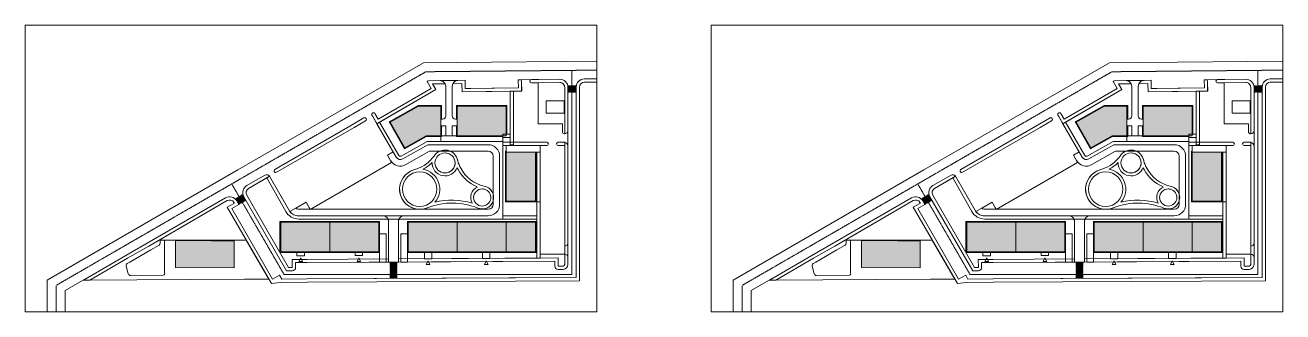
# Model space of a CAD drawing. Header units: millimetres. Extents: x 18162 to 3540582, y 72188 to 247925.
# Drawn here: x 2770472 to 3540582, y 72524 to 247925 of the extents above; entities that cross this region are included whole.
import ezdxf

# ---------------------------------------------------------------- set-up
doc = ezdxf.new("R2010")
doc.units = ezdxf.units.MM
doc.header["$MEASUREMENT"] = 0
doc.linetypes.add('Hidden Line', pattern=[317.5, 211.666667, -105.833333])
for name, color, linetype in [('RENDER_REAL (5)_1_00 ET', 7, 'Continuous'), ('RENDER_REAL (5)_1_Drawing & Figure', 7, 'Continuous'), ('RENDER_REAL (5)_3_00 ET', 7, 'Continuous'), ('RENDER_REAL (5)_3_Drawing & Figure', 7, 'Continuous')]:
    doc.layers.add(name, color=color, linetype=linetype)

msp = doc.modelspace()

# ---------------------------------------------------------------- hatches: boundary and pattern name
at = {"layer": 'RENDER_REAL (5)_1_Drawing & Figure', "linetype": 'Continuous', "lineweight": 0}
for points in [[(3445066.7, 198287.8), (3431306.2, 198287.8), (3414129, 188519.2), (3423027.3, 172872.4), (3436066.5, 180287.8), (3445066.7, 180287.8)], [(3485066.7, 198287.8), (3455066.7, 198287.8), (3455066.7, 180287.8), (3485066.7, 180287.8)], [(3503066.7, 170288.2), (3485066.7, 170288.2), (3485066.7, 140288.2), (3503066.7, 140288.2)], [(3377066.7, 109288.6), (3377066.7, 127288.6), (3347066.7, 127288.6), (3347066.7, 109288.6)], [(3407066.7, 109288.6), (3407066.7, 127288.6), (3377066.7, 127288.6), (3377066.7, 109288.6)], [(3455066.7, 109288.6), (3455066.7, 127288.6), (3425066.7, 127288.6), (3425066.7, 109288.6)], [(3485066.7, 109288.6), (3485066.7, 127288.6), (3455066.7, 127288.6), (3455066.7, 109288.6)], [(3485066.7, 127288.6), (3485066.7, 109288.6), (3503066.7, 109288.6), (3503066.7, 127288.6)], [(3318587.1, 115933.7), (3282587.4, 116077.3), (3282521.5, 99577.4), (3318521.2, 99433.8)]]:
    msp.add_hatch(color=27, dxfattribs=at).paths.add_polyline_path(points)
at = {"layer": 'RENDER_REAL (5)_3_Drawing & Figure', "linetype": 'Continuous', "lineweight": 0}
for points in [[(3025006.7, 198287.8), (3011246.2, 198287.8), (2994069, 188519.2), (3002967.3, 172872.4), (3016006.5, 180287.8), (3025006.7, 180287.8)], [(3065006.7, 198287.8), (3035006.7, 198287.8), (3035006.7, 180287.8), (3065006.7, 180287.8)], [(3083006.7, 170288.2), (3065006.7, 170288.2), (3065006.7, 140288.2), (3083006.7, 140288.2)], [(2957006.7, 109288.6), (2957006.7, 127288.6), (2927006.7, 127288.6), (2927006.7, 109288.6)], [(2987006.7, 109288.6), (2987006.7, 127288.6), (2957006.7, 127288.6), (2957006.7, 109288.6)], [(3035006.7, 109288.6), (3035006.7, 127288.6), (3005006.7, 127288.6), (3005006.7, 109288.6)], [(3065006.7, 109288.6), (3065006.7, 127288.6), (3035006.7, 127288.6), (3035006.7, 109288.6)], [(3065006.7, 127288.6), (3065006.7, 109288.6), (3083006.7, 109288.6), (3083006.7, 127288.6)], [(2898527.1, 115933.7), (2862527.4, 116077.3), (2862461.5, 99577.4), (2898461.2, 99433.8)]]:
    msp.add_hatch(color=27, dxfattribs=at).paths.add_polyline_path(points)

# ---------------------------------------------------------------- linework, layer by layer
at = {"layer": 'RENDER_REAL (5)_1_00 ET', "color": 7, "linetype": 'Continuous', "lineweight": 5, "flags": 128}
msp.add_lwpolyline([(3540582.4, 225912.6), (3454674.4, 225101.1), (3434376.9, 224909.4), (3320779.5, 159308.9), (3307789.8, 151807.6), (3203961.5, 91848.6), (3204086.8, 72524.1)], dxfattribs=at)
at = {"layer": 'RENDER_REAL (5)_1_00 ET', "color": 8, "linetype": 'Hidden Line', "lineweight": 13, "flags": 128}
for points in [[(3540582.4, 220412.3), (3454726.4, 219601.3), (3435875, 219423.3), (3323530, 154546), (3310540.3, 147044.7), (3209482.1, 88685.5), (3209587, 72524.1)], [(3317035.1, 150795.4), (3349048.5, 95359.2), (3525282.5, 95359.2), (3525282.5, 220267.8)]]:
    msp.add_lwpolyline(points, dxfattribs=at)
at = {"layer": 'RENDER_REAL (5)_1_00 ET', "color": 7, "linetype": 'Continuous', "lineweight": 5, "flags": 128}
for points in [[(3215087.1, 72524.1), (3215002.8, 85522.3), (3252217, 107012.9), (3265206.7, 114514.2), (3313290.8, 142281.9, -0.41421356), (3320121.1, 140452.4), (3321371.3, 138287.5), (3317041.4, 135787), (3342045.7, 92488.2), (3346375.6, 94988.7), (3347778.7, 92559), (3363258.6, 92643.6), (3363313, 92643.9), (3527923.2, 93543.4), (3527921.5, 210013.3, -0.41093742), (3532865.4, 215013.1), (3540582.4, 215099.6)], [(3540582.4, 215099.6), (3532865.4, 215013.1, 0.40329022), (3527923.2, 210144.5), (3527923.2, 202074.7), (3527923.2, 93538.2), (3490795.1, 93337.1), (3363313, 92643.9), (3363258.6, 92643.6), (3347778.7, 92559), (3346375.6, 94988.7), (3342045.7, 92488.2), (3317041.4, 135787), (3321371.3, 138287.5), (3320121.1, 140452.4, 0.41421356), (3313290.8, 142281.9), (3265206.7, 114514.2), (3252217, 107012.9), (3226159.7, 91965.2), (3230159, 91965.2), (3253217.2, 105280.9), (3266206.9, 112782.2), (3314291, 140549.9, -0.41421356), (3318389.1, 139452.2), (3318639.2, 139019.3), (3314309.3, 136518.8), (3341313.9, 89756.1), (3346627.7, 90552.7), (3363269.5, 90643.6), (3363323.9, 90643.9), (3490795.1, 91340.5), (3529923.2, 91554.3), (3529921.6, 202074.7), (3529921.5, 210013.3, -0.41093742), (3532887.8, 213013.2), (3540582.4, 213099.5)]]:
    msp.add_lwpolyline(points, format="xyb", dxfattribs=at)
for points in [[(3517865.4, 214844.9, -0.41749732), (3522921.5, 209845.3), (3522923, 104489), (3522923.1, 101499.8, -0.4126183), (3519939.5, 98499.8), (3516950.4, 98483.5, -0.41421356), (3514939.5, 100472.6), (3514923.1, 103468), (3363258.4, 102643.7), (3356111.4, 102608.9), (3356127.8, 99604.7, -0.41421356), (3354138.7, 97593.8), (3350656, 97574.8), (3324451, 142952.8, -0.41421356), (3326280.4, 149783.1), (3337388.7, 156198, -0.41420588), (3340120.8, 155466.2), (3352634.7, 133823.6), (3362581.7, 139567.8), (3365082.1, 135237.9), (3414875.7, 163992.8), (3412375.3, 168322.7), (3415782.9, 170420.6), (3403337.1, 191972.4), (3402837, 192838.4, -0.39359746), (3403266.6, 194241.2, -0.39359745), (3404696.3, 193912.1), (3406696.6, 190448.2), (3439170.7, 209201.4), (3436670.3, 213531.3), (3437382.1, 213942.4), (3459989.8, 214195.9), (3460045.9, 209196.2), (3463385.7, 209233.6), (3492543.8, 209560.6), (3492487.8, 214560.3)], [(3494509.7, 213571.7, 0.41750165), (3493498.5, 214571.6), (3492487.8, 214560.3), (3492543.8, 209560.6), (3460045.9, 209196.2), (3459989.8, 214195.9), (3437382.1, 213942.4), (3436670.3, 213531.3), (3439170.7, 209201.4), (3406696.6, 190448.2), (3404696.3, 193912.1, 0.93150227), (3402837, 192838.4), (3403337.1, 191972.4), (3405837.5, 187642.6), (3441902.9, 208469.6), (3439881.3, 211970.3), (3447712.4, 212058.1, 0.28666972), (3444567.1, 214022.9), (3455565.7, 214146.2, 0.28502426), (3452409.8, 212110.7), (3458012.4, 212173.6), (3458068.4, 207173.9), (3494565.8, 207583.2), (3494509.7, 212582.8)], [(3448067.1, 210522.9, 0.11400643), (3447712.4, 212058.1), (3439881.3, 211970.3), (3441902.9, 208469.6), (3407570.9, 188643.5), (3419396, 168166.4, 0.41227876), (3420756.3, 167797.2), (3436595.5, 176787.8), (3445066.7, 176787.8), (3445066.7, 179787.8), (3436198.8, 179787.8), (3422839.9, 172190.6), (3413447.2, 188706.6), (3431174, 198787.8), (3445566.7, 198787.8), (3445566.7, 190387.8), (3446067.1, 190387.8, 0.41421356), (3448067.1, 192387.8)], [(3455565.7, 214146.2), (3444567.1, 214022.9, -0.41421356), (3448067.1, 210522.9), (3448067.1, 192387.8, -0.41421356), (3446067.1, 190387.8), (3445066.7, 190387.8), (3445066.7, 186387.8), (3448067.1, 186387.8), (3448067.1, 180287.8), (3452067.1, 180287.8), (3452067.1, 186387.8), (3455066.7, 186387.8), (3455066.7, 190387.8), (3454067.1, 190387.8, -0.41421356), (3452067.1, 192387.8), (3452067.1, 210522.9, -0.41421356)], [(3458068.4, 207173.9), (3458012.4, 212173.6), (3452409.8, 212110.7, 0.11554764), (3452067.1, 210522.9), (3452067.1, 192387.8, 0.41421356), (3454067.1, 190387.8), (3454566.7, 190387.8), (3454566.7, 198787.8), (3485566.7, 198787.8), (3485566.7, 181287.8), (3487566.7, 181287.8), (3487566.7, 207504.7)], [(3499566.7, 213650.8, -0.4109331), (3500555.4, 214650.8), (3493498.5, 214571.6, -0.41750165), (3494509.7, 213571.7), (3494509.7, 212582.8), (3494509.7, 207508), (3489566.7, 207508), (3489566.7, 185008), (3489566.7, 176288.2), (3509922, 176288.2, -1), (3509922, 174288.2), (3505922, 174288.2), (3505922, 107788.2), (3520922, 107788.2, -0.41420924), (3522923, 105788.2), (3522922.9, 114788.2, -0.41421789), (3520922.9, 112788.2), (3520922, 174288.2), (3516922, 174288.2, -1), (3516922, 176288.2), (3519566.7, 176288.2), (3520922, 176288.2, -0.26555959), (3522922, 174288.2), (3522921.9, 183508, -0.41421668), (3520921.9, 181508), (3520566.7, 181508, -0.41421356), (3519566.7, 182508), (3519566.7, 187508), (3504566.7, 187508), (3504566.7, 207508), (3504565.4, 212695.6), (3500565.9, 212650.8, -0.41421356), (3499566.7, 213582.8)], [(3522921.5, 209845.3, 0.41749732), (3517865.4, 214844.9), (3500555.4, 214650.8, 0.4109331), (3499566.7, 213650.8), (3499566.7, 213582.8, 0.40048949), (3500520.4, 212650.2), (3517887.9, 212845, -0.41749732), (3520921.5, 209845.2), (3520921.9, 181508, 0.41283602), (3522921.9, 183498.6)], [(3520921.5, 209845.2, 0.41749732), (3517887.9, 212845), (3504565.4, 212695.6), (3504566.7, 207508), (3504566.7, 187508), (3519566.7, 187508), (3519566.7, 182508, 0.41421356), (3520566.7, 181508), (3520921.9, 181508)], [(3419396, 168166.4), (3407570.8, 188643.6), (3405867.1, 187594.6), (3417664.1, 167166.3, 0.41227876), (3421745, 166058.7), (3437124.4, 174787.8), (3474066.7, 174787.8, -0.41421356), (3481066.7, 167787.8), (3481066.7, 138288.6, -0.41421356), (3474066.7, 131288.6), (3358023.4, 131288.6, -0.27082864), (3351924, 134853.9), (3340120.8, 155466.2), (3338536.6, 154551.3), (3350181.3, 133872.5, 0.27082864), (3358023.4, 129288.6), (3483066.7, 129288.6), (3483066.7, 176787.8), (3436595.5, 176787.8), (3420756.3, 167797.2, -0.41227876)], [(3398007, 191204, -1.00007436), (3399007.2, 189472), (3391971, 185408.8), (3345154.6, 158373.1), (3344450.7, 157966.6, -0.99996437), (3343450.5, 159698.6), (3345886.4, 161105.2), (3389238.9, 186140.5)], [(3399007.2, 189472, 1.00007436), (3398007, 191204), (3389238.9, 186140.5), (3345886.4, 161105.2), (3343450.5, 159698.6, 0.99996436), (3344450.7, 157966.6), (3345154.6, 158373.1), (3391971, 185408.8)], [(3417664.1, 167166.3), (3415784.2, 170421.5), (3412376.7, 168323.5), (3414200.2, 165165.9, 0.41227876), (3423722.4, 162581.7), (3438182.2, 170787.8), (3474066.7, 170787.8, -0.41421356), (3477066.7, 167787.8), (3477066.7, 138288.6, -0.41421356), (3474066.7, 135288.6), (3358023.5, 135288.6, -0.1628761), (3356217.9, 135892.8), (3352633.1, 133822.6, 0.22333281), (3358023.4, 131288.6), (3474066.7, 131288.6, 0.41421356), (3481066.7, 138288.6), (3481066.7, 167787.8, 0.41421356), (3474066.7, 174787.8), (3437124.4, 174787.8), (3421745, 166058.7, -0.41227876)], [(3438182.2, 170787.8), (3423722.4, 162581.7, -0.41227876), (3414200.2, 165165.9), (3412376.7, 168323.5), (3414875.7, 163992.8), (3365169.9, 135288.6), (3431957.5, 135288.6, -0.8797477), (3429139.2, 159522.4, 0.01351085), (3430337.2, 159930, 0.14355144), (3440904.2, 167800, -0.14548483), (3444276.7, 170787.8)], [(3520922, 176288.2), (3520923, 104489), (3520923.1, 101499.8, -0.4126183), (3519928.6, 100499.8), (3516939.4, 100483.5), (3516912.1, 105478.8), (3419066.7, 104947.1), (3419066.7, 102947), (3514923.1, 103468), (3514939.5, 100472.6, 0.41421356), (3516950.4, 98483.5), (3519939.5, 98499.8, 0.4126183), (3522923.1, 101499.8), (3522923, 104489), (3522922, 174288.3, 0.26555848), (3520922, 176288.2)], [(3455408.5, 164959.3, 0.68954261), (3440904.2, 167800, -0.14355144), (3430337.2, 159930, -0.01351085), (3429139.2, 159522.4, 1.09728035), (3437220.3, 136401.9, -0.18817369), (3467718.3, 135969.9, 1.11649193), (3471552.5, 149404.3, -0.21579469), (3457221.8, 160404.8, -0.05612627)], [(3447616.1, 157471.9, -1), (3447616.1, 169770.7, -1)], [(3447616.1, 169770.7, 1), (3447616.1, 157471.9, 0.46108847), (3453689.5, 164584.9, -0.01087574), (3453443.8, 165584.4, 0.32194961)], [(3474066.7, 170787.8), (3450955.5, 170787.8, -0.24595985), (3455408.5, 164959.3, 0.05612627), (3457221.8, 160404.8, 0.21579469), (3471552.5, 149404.3, -0.27977836), (3477066.7, 144629.6), (3477066.7, 167787.8, 0.41421356)], [(3483066.7, 176288.2), (3483066.7, 174288.2), (3509922, 174288.2, 1), (3509922, 176288.2)], [(3516922, 174288.2), (3520922, 174288.2), (3520922, 176288.2), (3516922, 176288.2, 1)], [(3441400.3, 139533, 0.58581188), (3434125.8, 159718.2, 0.06905185), (3439711.8, 163803.9, 0.84641423), (3455029.4, 160872.8, 0.01529392), (3455672.4, 159576.4, 0.17338822), (3467475.9, 148876.5, 0.43931114), (3464245.1, 139041.8, 0.13298979)], [(3439711.8, 163803.9, -0.06905185), (3434125.8, 159718.2, -0.58581188), (3441400.3, 139533, -0.13298979), (3464245.1, 139041.8, -0.43931114), (3467475.9, 148876.5, -0.17338822), (3455672.4, 159576.4, -0.01529392), (3455029.4, 160872.8, -0.84641423)], [(3340120.8, 155466.2, 0.41421356), (3337388.7, 156198), (3326280.4, 149783.1, 0.41421356), (3324451, 142952.8), (3350656, 97574.8), (3354138.7, 97593.8, 0.41421356), (3356127.8, 99604.7), (3356111.4, 102608.9), (3363258.4, 102643.7), (3417877.2, 102940.6), (3413066.7, 102940.6), (3413066.7, 104914.5), (3363248.1, 104643.7), (3354100.5, 104599.1), (3354127.8, 99593.8), (3351806.9, 99581.1), (3326182.9, 143953, -0.41421356), (3327280.6, 148051.2)], [(3338536.6, 154551.3), (3327280.6, 148051.2, 0.41421356), (3326182.9, 143953), (3351806.9, 99581.1), (3354127.8, 99593.8), (3354100.5, 104599.1), (3363248.1, 104643.7), (3413066.7, 104914.5), (3413066.7, 127788.6, 0.11118252), (3412728.9, 129288.6), (3358023.4, 129288.6, -0.27082864), (3350181.3, 133872.5)], [(3432105, 137044.7, -1), (3432105, 158128.3, -1)], [(3432105, 158128.3, 1), (3432105, 137044.7, 1)], [(3470377.1, 137204.5, -1), (3470377.1, 147746.3, -0.03969797), (3471210.1, 147680.1, 0.00622897), (3471786.1, 147554.5, -0.87308713)], [(3471210.1, 147680.1, 0.03969797), (3470377.1, 147746.3, 1), (3470377.1, 137204.5, 0.87308713), (3471786.1, 147554.5, -0.00622897)], [(3314291, 140549.9), (3272534.4, 116436.2), (3278609, 116436.2), (3297609, 116436.2), (3304609, 116436.2), (3323609, 116436.2), (3325906.6, 116436.2), (3314309.3, 136518.8), (3318639.2, 139019.3), (3318389.1, 139452.2, 0.41421356)], [(3365052.8, 135288.6), (3362581.7, 139567.8), (3356217.9, 135892.8, 0.1628761), (3358023.5, 135288.6)], [(3477066.7, 140288.2, -0.4353158), (3467718.3, 135969.9, 0.18817369), (3437220.3, 136401.9, -0.10461825), (3432252.5, 135288.6), (3474066.7, 135288.6, 0.41421356), (3477066.7, 138288.6)], [(3409566.7, 131288.6, -0.41421356), (3413066.7, 127788.6), (3413066.7, 102940.6), (3419066.7, 102940.6), (3419066.7, 127788.6, -0.41421356), (3422566.7, 131288.6)], [(3483066.7, 129288.6), (3419404.4, 129288.6, 0.11118252), (3419066.7, 127788.6), (3419066.7, 104947.1), (3504966.8, 105413.9), (3503922, 105413.9), (3503922, 129288.6)], [(3275921.2, 113748.4), (3275921.2, 116436.2), (3273254.7, 116436.2), (3273254.7, 114614.3, -0.26792274), (3272504.9, 113315.3), (3267551, 110454.6), (3254561.4, 102953.3), (3253052.9, 102082.2, 0.34196071), (3252357.7, 100381.8), (3253611.4, 95867.4, 0.33821705), (3255063.7, 94768.8), (3275139.1, 94862, 0.41288682), (3275922.3, 96353.4), (3275921.2, 107124.1)], [(3505922, 107788.2), (3505922, 105419.1), (3516912.1, 105478.8), (3516939.4, 100483.5), (3519928.6, 100499.8, 0.4126183), (3520923.1, 101499.8), (3520923, 104489), (3520923, 107788.2)]]:
    msp.add_lwpolyline(points, format="xyb", close=True, dxfattribs=at)
for points in [[(3487566.7, 207508), (3487566.7, 174788.2), (3489566.7, 174788.2), (3489566.7, 207508)], [(3448067.1, 180287.8), (3448067.1, 186387.8), (3445566.7, 186387.8), (3445566.7, 180287.8)], [(3452067.1, 186387.8), (3452067.1, 180287.8), (3454566.7, 180287.8), (3454566.7, 186387.8)], [(3454566.7, 180287.8), (3445566.7, 180287.8), (3445566.7, 179787.8), (3445066.7, 179787.8), (3445066.7, 176787.8), (3483066.7, 176787.8), (3483066.7, 179287.8), (3483066.7, 179787.8), (3454566.7, 179787.8)], [(3483066.7, 181287.8), (3483066.7, 179287.8), (3487566.7, 179287.8), (3487566.7, 181287.8)], [(3487566.7, 176288.2), (3487566.7, 179287.8), (3483066.7, 179287.8), (3483066.7, 176288.2)], [(3485066.7, 174288.2), (3483066.7, 174288.2), (3483066.7, 131288.6), (3503922, 131288.6), (3503922, 139788.2), (3503922, 170288.2), (3503566.7, 170288.2), (3503566.7, 139788.2), (3484566.7, 139788.2), (3484566.7, 170788.2), (3485066.7, 170788.2)], [(3504194.1, 174288.2), (3485066.7, 174288.2), (3485066.7, 170288.2), (3504194.1, 170288.2), (3505944.1, 170288.2), (3505944.1, 174288.2)], [(3505922, 170288.2), (3503922, 170288.2), (3503922, 139788.2), (3505922, 139788.2)], [(3505922, 105413.9), (3505922, 139788.2), (3503922, 139788.2), (3503922, 105413.9)], [(3483066.7, 131288.6), (3483066.7, 129288.6), (3503922, 129288.6), (3503922, 131288.6)], [(3407566.7, 108788.6), (3346566.7, 108788.6), (3346566.7, 127788.6), (3407566.7, 127788.6)], [(3484566.7, 127788.6), (3485566.7, 127788.6), (3503566.7, 127788.6), (3503566.7, 108788.6), (3485566.7, 108788.6), (3484566.7, 108788.6), (3424566.7, 108788.6), (3424566.7, 127788.6)], [(3272534.4, 116436.2), (3266206.9, 112782.2), (3253217.2, 105280.9), (3230159, 91965.2), (3226159.7, 91965.2), (3226060.3, 91907.9), (3324809, 92440.1), (3339717.6, 92520.4), (3325906.6, 116436.2), (3323609, 116436.2), (3304609, 116436.2), (3304609, 115989.4), (3318587.1, 115933.7), (3318521.2, 99433.8), (3282521.5, 99577.4), (3282587.4, 116077.3), (3297609, 116017.3), (3297609, 116436.2), (3278609, 116436.2)], [(3411566.7, 108161.1), (3411566.7, 120288.6), (3407566.7, 120288.6), (3407566.7, 108161.1), (3407566.7, 102913.5), (3411566.7, 102913.5)], [(3424566.7, 108161.1), (3424566.7, 120288.6), (3420566.7, 120288.6), (3420566.7, 108161.1), (3420566.7, 102981.1), (3424566.7, 102981.1)], [(3356966.7, 108788.6), (3356966.7, 106692.8), (3361566.7, 106692.8), (3361566.7, 108788.6)], [(3397166.7, 108788.6), (3392566.7, 108788.6), (3392566.7, 106899.1), (3397166.7, 106899.1)], [(3434966.7, 108788.6), (3434966.7, 105042.4), (3439566.7, 105042.4), (3439566.7, 108788.6)], [(3475166.7, 108788.6), (3470566.7, 108788.6), (3470566.7, 105235.3), (3475166.7, 105235.3)]]:
    msp.add_lwpolyline(points, close=True, dxfattribs=at)
at = {"layer": 'RENDER_REAL (5)_1_Drawing & Figure', "color": 7, "linetype": 'Continuous', "lineweight": 13, "flags": 128}
msp.add_lwpolyline([(3190532.4, 72524.1), (3540582.4, 72524.1), (3540582.4, 247925.2), (3190532.4, 247925.2)], close=True, dxfattribs=at)
at = {"layer": 'RENDER_REAL (5)_1_Drawing & Figure', "color": 7, "linetype": 'Continuous', "lineweight": 5, "flags": 128}
for points in [[(3523171.5, 206852.7), (3523471.5, 206853.1), (3523466.8, 210853.1), (3523166.8, 210852.7)], [(3523771.5, 206853.4), (3524071.5, 206853.8), (3524066.8, 210853.8), (3523766.8, 210853.4)], [(3524371.5, 206854.1), (3524671.5, 206854.5), (3524666.8, 210854.5), (3524366.8, 210854.1)], [(3524971.5, 206854.8), (3525271.5, 206855.2), (3525266.8, 210855.2), (3524966.8, 210854.8)], [(3525571.5, 206855.6), (3525871.5, 206855.9), (3525866.8, 210855.9), (3525566.8, 210855.5)], [(3526171.5, 206856.3), (3526471.5, 206856.6), (3526466.8, 210856.6), (3526166.8, 210856.3)], [(3526771.5, 206857), (3527071.5, 206857.3), (3527066.8, 210857.3), (3526766.8, 210857)], [(3527371.5, 206857.7), (3527671.5, 206858), (3527666.8, 210858), (3527366.8, 210857.7)], [(3509607.1, 194070.7), (3520669.2, 194070.7), (3520669.2, 201656.1), (3509607.1, 201656.1)], [(3445066.7, 198287.8), (3431306.2, 198287.8), (3414129, 188519.2), (3423027.3, 172872.4), (3436066.5, 180287.8), (3445066.7, 180287.8)], [(3485066.7, 198287.8), (3455066.7, 198287.8), (3455066.7, 180287.8), (3485066.7, 180287.8)], [(3503066.7, 170288.2), (3485066.7, 170288.2), (3485066.7, 140288.2), (3503066.7, 140288.2)], [(3321587.8, 138412.5), (3321847.6, 138562.5), (3319847.3, 142026.4), (3319587.5, 141876.4)], [(3322107.4, 138712.5), (3322367.2, 138862.6), (3320366.8, 142326.5), (3320107, 142176.4)], [(3322627, 139012.6), (3322886.8, 139162.6), (3320886.4, 142626.5), (3320626.6, 142476.5)], [(3323146.6, 139312.6), (3323406.4, 139462.7), (3321406, 142926.6), (3321146.2, 142776.6)], [(3323666.1, 139612.7), (3323925.9, 139762.7), (3321925.6, 143226.6), (3321665.8, 143076.6)], [(3324185.7, 139912.7), (3324445.5, 140062.8), (3322445.2, 143526.7), (3322185.4, 143376.7)], [(3324705.3, 140212.8), (3324965.1, 140362.8), (3322964.8, 143826.7), (3322705, 143676.7)], [(3325224.9, 140512.9), (3325484.7, 140662.9), (3323484.4, 144126.8), (3323224.6, 143976.8)], [(3377066.7, 109288.6), (3377066.7, 127288.6), (3347066.7, 127288.6), (3347066.7, 109288.6)], [(3407066.7, 109288.6), (3407066.7, 127288.6), (3377066.7, 127288.6), (3377066.7, 109288.6)], [(3455066.7, 109288.6), (3455066.7, 127288.6), (3425066.7, 127288.6), (3425066.7, 109288.6)], [(3485066.7, 109288.6), (3485066.7, 127288.6), (3455066.7, 127288.6), (3455066.7, 109288.6)], [(3485066.7, 127288.6), (3485066.7, 109288.6), (3503066.7, 109288.6), (3503066.7, 127288.6)], [(3318587.1, 115933.7), (3282587.4, 116077.3), (3282521.5, 99577.4), (3318521.2, 99433.8)], [(3359266.7, 105518.7), (3358166.7, 103318.7), (3360366.7, 103318.7)], [(3394866.7, 105518.7), (3393766.7, 103318.7), (3395966.7, 103318.7)], [(3418069.7, 102374.6), (3418069.4, 102674.6), (3414069.4, 102669.9), (3414069.7, 102369.9)], [(3418070.4, 101774.6), (3418070.1, 102074.6), (3414070.1, 102069.9), (3414070.5, 101769.9)], [(3418071.2, 101174.6), (3418070.8, 101474.6), (3414070.8, 101469.9), (3414071.2, 101169.9)], [(3418071.9, 100574.6), (3418071.5, 100874.6), (3414071.5, 100869.9), (3414071.9, 100569.9)], [(3418072.6, 99974.6), (3418072.2, 100274.6), (3414072.2, 100269.9), (3414072.6, 99969.9)], [(3437266.7, 103753.6), (3436166.7, 101553.6), (3438366.7, 101553.6)], [(3472866.7, 103753.6), (3471766.7, 101553.6), (3473966.7, 101553.6)], [(3418070.1, 97574.6), (3418069.7, 97874.6), (3414069.7, 97869.9), (3414070.1, 97569.9)], [(3418070.8, 96974.6), (3418070.4, 97274.6), (3414070.5, 97269.9), (3414070.8, 96969.9)], [(3418071.5, 96374.6), (3418071.2, 96674.6), (3414071.2, 96669.9), (3414071.5, 96369.9)], [(3418072.2, 95774.6), (3418071.9, 96074.6), (3414071.9, 96069.9), (3414072.2, 95769.9)], [(3418072.9, 95174.6), (3418072.6, 95474.6), (3414072.6, 95469.9), (3414072.9, 95169.9)], [(3418073.3, 99374.6), (3418072.9, 99674.6), (3414072.9, 99669.9), (3414073.3, 99369.9)], [(3418073.6, 94574.6), (3418073.3, 94874.6), (3414073.3, 94869.9), (3414073.6, 94569.9)], [(3418074, 98774.6), (3418073.6, 99074.6), (3414073.6, 99069.9), (3414074, 98769.9)], [(3418074.3, 93974.6), (3418074, 94274.6), (3414074, 94269.9), (3414074.3, 93969.9)], [(3418074.7, 98174.6), (3418074.3, 98474.6), (3414074.3, 98469.9), (3414074.7, 98169.9)], [(3418075, 93374.6), (3418074.7, 93674.6), (3414074.7, 93669.9), (3414075, 93369.9)]]:
    msp.add_lwpolyline(points, close=True, dxfattribs=at)
at = {"layer": 'RENDER_REAL (5)_3_00 ET', "color": 7, "linetype": 'Continuous', "lineweight": 5, "flags": 128}
msp.add_lwpolyline([(3120522.4, 225912.6), (3034614.4, 225101.1), (3014316.9, 224909.4), (2900719.5, 159308.9), (2887729.8, 151807.6), (2783901.5, 91848.6), (2784026.8, 72524.1)], dxfattribs=at)
at = {"layer": 'RENDER_REAL (5)_3_00 ET', "color": 8, "linetype": 'Hidden Line', "lineweight": 13, "flags": 128}
for points in [[(3120522.4, 220412.3), (3034666.4, 219601.3), (3015815, 219423.3), (2903470, 154546), (2890480.3, 147044.7), (2789422.1, 88685.5), (2789527, 72524.1)], [(2896975.1, 150795.4), (2928988.5, 95359.2), (3105222.5, 95359.2), (3105222.5, 220267.8)]]:
    msp.add_lwpolyline(points, dxfattribs=at)
at = {"layer": 'RENDER_REAL (5)_3_00 ET', "color": 7, "linetype": 'Continuous', "lineweight": 5, "flags": 128}
for points in [[(2795027.1, 72524.1), (2794942.8, 85522.3), (2832157, 107012.9), (2845146.7, 114514.2), (2893230.8, 142281.9, -0.41421356), (2900061.1, 140452.4), (2901311.3, 138287.5), (2896981.4, 135787), (2921985.7, 92488.2), (2926315.6, 94988.7), (2927718.7, 92559), (2943198.6, 92643.6), (2943253, 92643.9), (3107863.2, 93543.4), (3107861.5, 210013.3, -0.41093742), (3112805.4, 215013.1), (3120522.4, 215099.6)], [(3120522.4, 215099.6), (3112805.4, 215013.1, 0.40329022), (3107863.2, 210144.5), (3107863.2, 202074.7), (3107863.2, 93538.2), (3070735.1, 93337.1), (2943253, 92643.9), (2943198.6, 92643.6), (2927718.7, 92559), (2926315.6, 94988.7), (2921985.7, 92488.2), (2896981.4, 135787), (2901311.3, 138287.5), (2900061.1, 140452.4, 0.41421356), (2893230.8, 142281.9), (2845146.7, 114514.2), (2832157, 107012.9), (2806099.7, 91965.2), (2810099, 91965.2), (2833157.2, 105280.9), (2846146.9, 112782.2), (2894231, 140549.9, -0.41421356), (2898329.1, 139452.2), (2898579.2, 139019.3), (2894249.3, 136518.8), (2921253.9, 89756.1), (2926567.7, 90552.7), (2943209.5, 90643.6), (2943263.9, 90643.9), (3070735.1, 91340.5), (3109863.2, 91554.3), (3109861.6, 202074.7), (3109861.5, 210013.3, -0.41093742), (3112827.8, 213013.2), (3120522.4, 213099.5)]]:
    msp.add_lwpolyline(points, format="xyb", dxfattribs=at)
for points in [[(3097805.4, 214844.9, -0.41749732), (3102861.5, 209845.3), (3102863, 104489), (3102863.1, 101499.8, -0.4126183), (3099879.5, 98499.8), (3096890.4, 98483.5, -0.41421356), (3094879.5, 100472.6), (3094863.1, 103468), (2943198.4, 102643.7), (2936051.4, 102608.9), (2936067.8, 99604.7, -0.41421356), (2934078.7, 97593.8), (2930596, 97574.8), (2904391, 142952.8, -0.41421356), (2906220.4, 149783.1), (2917328.7, 156198, -0.41420588), (2920060.8, 155466.2), (2932574.7, 133823.6), (2942521.7, 139567.8), (2945022.1, 135237.9), (2994815.7, 163992.8), (2992315.3, 168322.7), (2995722.9, 170420.6), (2983277.1, 191972.4), (2982777, 192838.4, -0.39359746), (2983206.6, 194241.2, -0.39359745), (2984636.3, 193912.1), (2986636.6, 190448.2), (3019110.7, 209201.4), (3016610.3, 213531.3), (3017322.1, 213942.4), (3039929.8, 214195.9), (3039985.9, 209196.2), (3043325.7, 209233.6), (3072483.8, 209560.6), (3072427.8, 214560.3)], [(3074449.7, 213571.7, 0.41750165), (3073438.5, 214571.6), (3072427.8, 214560.3), (3072483.8, 209560.6), (3039985.9, 209196.2), (3039929.8, 214195.9), (3017322.1, 213942.4), (3016610.3, 213531.3), (3019110.7, 209201.4), (2986636.6, 190448.2), (2984636.3, 193912.1, 0.93150227), (2982777, 192838.4), (2983277.1, 191972.4), (2985777.5, 187642.6), (3021842.9, 208469.6), (3019821.3, 211970.3), (3027652.4, 212058.1, 0.28666972), (3024507.1, 214022.9), (3035505.7, 214146.2, 0.28502426), (3032349.8, 212110.7), (3037952.4, 212173.6), (3038008.4, 207173.9), (3074505.8, 207583.2), (3074449.7, 212582.8)], [(3028007.1, 210522.9, 0.11400643), (3027652.4, 212058.1), (3019821.3, 211970.3), (3021842.9, 208469.6), (2987510.9, 188643.5), (2999336, 168166.4, 0.41227876), (3000696.3, 167797.2), (3016535.5, 176787.8), (3025006.7, 176787.8), (3025006.7, 179787.8), (3016138.8, 179787.8), (3002779.9, 172190.6), (2993387.2, 188706.6), (3011114, 198787.8), (3025506.7, 198787.8), (3025506.7, 190387.8), (3026007.1, 190387.8, 0.41421356), (3028007.1, 192387.8)], [(3035505.7, 214146.2), (3024507.1, 214022.9, -0.41421356), (3028007.1, 210522.9), (3028007.1, 192387.8, -0.41421356), (3026007.1, 190387.8), (3025006.7, 190387.8), (3025006.7, 186387.8), (3028007.1, 186387.8), (3028007.1, 180287.8), (3032007.1, 180287.8), (3032007.1, 186387.8), (3035006.7, 186387.8), (3035006.7, 190387.8), (3034007.1, 190387.8, -0.41421356), (3032007.1, 192387.8), (3032007.1, 210522.9, -0.41421356)], [(3038008.4, 207173.9), (3037952.4, 212173.6), (3032349.8, 212110.7, 0.11554764), (3032007.1, 210522.9), (3032007.1, 192387.8, 0.41421356), (3034007.1, 190387.8), (3034506.7, 190387.8), (3034506.7, 198787.8), (3065506.7, 198787.8), (3065506.7, 181287.8), (3067506.7, 181287.8), (3067506.7, 207504.7)], [(3079506.7, 213650.8, -0.4109331), (3080495.4, 214650.8), (3073438.5, 214571.6, -0.41750165), (3074449.7, 213571.7), (3074449.7, 212582.8), (3074449.7, 207508), (3069506.7, 207508), (3069506.7, 185008), (3069506.7, 176288.2), (3089862, 176288.2, -1), (3089862, 174288.2), (3085862, 174288.2), (3085862, 107788.2), (3100862, 107788.2, -0.41420924), (3102863, 105788.2), (3102862.9, 114788.2, -0.41421789), (3100862.9, 112788.2), (3100862, 174288.2), (3096862, 174288.2, -1), (3096862, 176288.2), (3099506.7, 176288.2), (3100862, 176288.2, -0.26555959), (3102862, 174288.2), (3102861.9, 183508, -0.41421668), (3100861.9, 181508), (3100506.7, 181508, -0.41421356), (3099506.7, 182508), (3099506.7, 187508), (3084506.7, 187508), (3084506.7, 207508), (3084505.4, 212695.6), (3080505.9, 212650.8, -0.41421356), (3079506.7, 213582.8)], [(3102861.5, 209845.3, 0.41749732), (3097805.4, 214844.9), (3080495.4, 214650.8, 0.4109331), (3079506.7, 213650.8), (3079506.7, 213582.8, 0.40048949), (3080460.4, 212650.2), (3097827.9, 212845, -0.41749732), (3100861.5, 209845.2), (3100861.9, 181508, 0.41283602), (3102861.9, 183498.6)], [(3100861.5, 209845.2, 0.41749732), (3097827.9, 212845), (3084505.4, 212695.6), (3084506.7, 207508), (3084506.7, 187508), (3099506.7, 187508), (3099506.7, 182508, 0.41421356), (3100506.7, 181508), (3100861.9, 181508)], [(2999336, 168166.4), (2987510.8, 188643.6), (2985807.1, 187594.6), (2997604.1, 167166.3, 0.41227876), (3001685, 166058.7), (3017064.4, 174787.8), (3054006.7, 174787.8, -0.41421356), (3061006.7, 167787.8), (3061006.7, 138288.6, -0.41421356), (3054006.7, 131288.6), (2937963.4, 131288.6, -0.27082864), (2931864, 134853.9), (2920060.8, 155466.2), (2918476.6, 154551.3), (2930121.3, 133872.5, 0.27082864), (2937963.4, 129288.6), (3063006.7, 129288.6), (3063006.7, 176787.8), (3016535.5, 176787.8), (3000696.3, 167797.2, -0.41227876)], [(2977947, 191204, -1.00007436), (2978947.2, 189472), (2971911, 185408.8), (2925094.6, 158373.1), (2924390.7, 157966.6, -0.99996437), (2923390.5, 159698.6), (2925826.4, 161105.2), (2969178.9, 186140.5)], [(2978947.2, 189472, 1.00007436), (2977947, 191204), (2969178.9, 186140.5), (2925826.4, 161105.2), (2923390.5, 159698.6, 0.99996436), (2924390.7, 157966.6), (2925094.6, 158373.1), (2971911, 185408.8)], [(2997604.1, 167166.3), (2995724.2, 170421.5), (2992316.7, 168323.5), (2994140.2, 165165.9, 0.41227876), (3003662.4, 162581.7), (3018122.2, 170787.8), (3054006.7, 170787.8, -0.41421356), (3057006.7, 167787.8), (3057006.7, 138288.6, -0.41421356), (3054006.7, 135288.6), (2937963.5, 135288.6, -0.1628761), (2936157.9, 135892.8), (2932573.1, 133822.6, 0.22333281), (2937963.4, 131288.6), (3054006.7, 131288.6, 0.41421356), (3061006.7, 138288.6), (3061006.7, 167787.8, 0.41421356), (3054006.7, 174787.8), (3017064.4, 174787.8), (3001685, 166058.7, -0.41227876)], [(3018122.2, 170787.8), (3003662.4, 162581.7, -0.41227876), (2994140.2, 165165.9), (2992316.7, 168323.5), (2994815.7, 163992.8), (2945109.9, 135288.6), (3011897.5, 135288.6, -0.8797477), (3009079.2, 159522.4, 0.01351085), (3010277.2, 159930, 0.14355144), (3020844.2, 167800, -0.14548483), (3024216.7, 170787.8)], [(3100862, 176288.2), (3100863, 104489), (3100863.1, 101499.8, -0.4126183), (3099868.6, 100499.8), (3096879.4, 100483.5), (3096852.1, 105478.8), (2999006.7, 104947.1), (2999006.7, 102947), (3094863.1, 103468), (3094879.5, 100472.6, 0.41421356), (3096890.4, 98483.5), (3099879.5, 98499.8, 0.4126183), (3102863.1, 101499.8), (3102863, 104489), (3102862, 174288.3, 0.26555848), (3100862, 176288.2)], [(3035348.5, 164959.3, 0.68954261), (3020844.2, 167800, -0.14355144), (3010277.2, 159930, -0.01351085), (3009079.2, 159522.4, 1.09728035), (3017160.3, 136401.9, -0.18817369), (3047658.3, 135969.9, 1.11649193), (3051492.5, 149404.3, -0.21579469), (3037161.8, 160404.8, -0.05612627)], [(3027556.1, 157471.9, -1), (3027556.1, 169770.7, -1)], [(3027556.1, 169770.7, 1), (3027556.1, 157471.9, 0.46108847), (3033629.5, 164584.9, -0.01087574), (3033383.8, 165584.4, 0.32194961)], [(3054006.7, 170787.8), (3030895.5, 170787.8, -0.24595985), (3035348.5, 164959.3, 0.05612627), (3037161.8, 160404.8, 0.21579469), (3051492.5, 149404.3, -0.27977836), (3057006.7, 144629.6), (3057006.7, 167787.8, 0.41421356)], [(3063006.7, 176288.2), (3063006.7, 174288.2), (3089862, 174288.2, 1), (3089862, 176288.2)], [(3096862, 174288.2), (3100862, 174288.2), (3100862, 176288.2), (3096862, 176288.2, 1)], [(3021340.3, 139533, 0.58581188), (3014065.8, 159718.2, 0.06905185), (3019651.8, 163803.9, 0.84641423), (3034969.4, 160872.8, 0.01529392), (3035612.4, 159576.4, 0.17338822), (3047415.9, 148876.5, 0.43931114), (3044185.1, 139041.8, 0.13298979)], [(3019651.8, 163803.9, -0.06905185), (3014065.8, 159718.2, -0.58581188), (3021340.3, 139533, -0.13298979), (3044185.1, 139041.8, -0.43931114), (3047415.9, 148876.5, -0.17338822), (3035612.4, 159576.4, -0.01529392), (3034969.4, 160872.8, -0.84641423)], [(2920060.8, 155466.2, 0.41421356), (2917328.7, 156198), (2906220.4, 149783.1, 0.41421356), (2904391, 142952.8), (2930596, 97574.8), (2934078.7, 97593.8, 0.41421356), (2936067.8, 99604.7), (2936051.4, 102608.9), (2943198.4, 102643.7), (2997817.2, 102940.6), (2993006.7, 102940.6), (2993006.7, 104914.5), (2943188.1, 104643.7), (2934040.5, 104599.1), (2934067.8, 99593.8), (2931746.9, 99581.1), (2906122.9, 143953, -0.41421356), (2907220.6, 148051.2)], [(2918476.6, 154551.3), (2907220.6, 148051.2, 0.41421356), (2906122.9, 143953), (2931746.9, 99581.1), (2934067.8, 99593.8), (2934040.5, 104599.1), (2943188.1, 104643.7), (2993006.7, 104914.5), (2993006.7, 127788.6, 0.11118252), (2992668.9, 129288.6), (2937963.4, 129288.6, -0.27082864), (2930121.3, 133872.5)], [(3012045, 137044.7, -1), (3012045, 158128.3, -1)], [(3012045, 158128.3, 1), (3012045, 137044.7, 1)], [(3050317.1, 137204.5, -1), (3050317.1, 147746.3, -0.03969797), (3051150.1, 147680.1, 0.00622897), (3051726.1, 147554.5, -0.87308713)], [(3051150.1, 147680.1, 0.03969797), (3050317.1, 147746.3, 1), (3050317.1, 137204.5, 0.87308713), (3051726.1, 147554.5, -0.00622897)], [(2894231, 140549.9), (2852474.4, 116436.2), (2858549, 116436.2), (2877549, 116436.2), (2884549, 116436.2), (2903549, 116436.2), (2905846.6, 116436.2), (2894249.3, 136518.8), (2898579.2, 139019.3), (2898329.1, 139452.2, 0.41421356)], [(2944992.8, 135288.6), (2942521.7, 139567.8), (2936157.9, 135892.8, 0.1628761), (2937963.5, 135288.6)], [(3057006.7, 140288.2, -0.4353158), (3047658.3, 135969.9, 0.18817369), (3017160.3, 136401.9, -0.10461825), (3012192.5, 135288.6), (3054006.7, 135288.6, 0.41421356), (3057006.7, 138288.6)], [(2989506.7, 131288.6, -0.41421356), (2993006.7, 127788.6), (2993006.7, 102940.6), (2999006.7, 102940.6), (2999006.7, 127788.6, -0.41421356), (3002506.7, 131288.6)], [(3063006.7, 129288.6), (2999344.4, 129288.6, 0.11118252), (2999006.7, 127788.6), (2999006.7, 104947.1), (3084906.8, 105413.9), (3083862, 105413.9), (3083862, 129288.6)], [(2855861.2, 113748.4), (2855861.2, 116436.2), (2853194.7, 116436.2), (2853194.7, 114614.3, -0.26792274), (2852444.9, 113315.3), (2847491, 110454.6), (2834501.4, 102953.3), (2832992.9, 102082.2, 0.34196071), (2832297.7, 100381.8), (2833551.4, 95867.4, 0.33821705), (2835003.7, 94768.8), (2855079.1, 94862, 0.41288682), (2855862.3, 96353.4), (2855861.2, 107124.1)], [(3085862, 107788.2), (3085862, 105419.1), (3096852.1, 105478.8), (3096879.4, 100483.5), (3099868.6, 100499.8, 0.4126183), (3100863.1, 101499.8), (3100863, 104489), (3100863, 107788.2)]]:
    msp.add_lwpolyline(points, format="xyb", close=True, dxfattribs=at)
for points in [[(3067506.7, 207508), (3067506.7, 174788.2), (3069506.7, 174788.2), (3069506.7, 207508)], [(3028007.1, 180287.8), (3028007.1, 186387.8), (3025506.7, 186387.8), (3025506.7, 180287.8)], [(3032007.1, 186387.8), (3032007.1, 180287.8), (3034506.7, 180287.8), (3034506.7, 186387.8)], [(3034506.7, 180287.8), (3025506.7, 180287.8), (3025506.7, 179787.8), (3025006.7, 179787.8), (3025006.7, 176787.8), (3063006.7, 176787.8), (3063006.7, 179287.8), (3063006.7, 179787.8), (3034506.7, 179787.8)], [(3063006.7, 181287.8), (3063006.7, 179287.8), (3067506.7, 179287.8), (3067506.7, 181287.8)], [(3067506.7, 176288.2), (3067506.7, 179287.8), (3063006.7, 179287.8), (3063006.7, 176288.2)], [(3065006.7, 174288.2), (3063006.7, 174288.2), (3063006.7, 131288.6), (3083862, 131288.6), (3083862, 139788.2), (3083862, 170288.2), (3083506.7, 170288.2), (3083506.7, 139788.2), (3064506.7, 139788.2), (3064506.7, 170788.2), (3065006.7, 170788.2)], [(3084134.1, 174288.2), (3065006.7, 174288.2), (3065006.7, 170288.2), (3084134.1, 170288.2), (3085884.1, 170288.2), (3085884.1, 174288.2)], [(3085862, 170288.2), (3083862, 170288.2), (3083862, 139788.2), (3085862, 139788.2)], [(3085862, 105413.9), (3085862, 139788.2), (3083862, 139788.2), (3083862, 105413.9)], [(3063006.7, 131288.6), (3063006.7, 129288.6), (3083862, 129288.6), (3083862, 131288.6)], [(2987506.7, 108788.6), (2926506.7, 108788.6), (2926506.7, 127788.6), (2987506.7, 127788.6)], [(3064506.7, 127788.6), (3065506.7, 127788.6), (3083506.7, 127788.6), (3083506.7, 108788.6), (3065506.7, 108788.6), (3064506.7, 108788.6), (3004506.7, 108788.6), (3004506.7, 127788.6)], [(2852474.4, 116436.2), (2846146.9, 112782.2), (2833157.2, 105280.9), (2810099, 91965.2), (2806099.7, 91965.2), (2806000.3, 91907.9), (2904749, 92440.1), (2919657.6, 92520.4), (2905846.6, 116436.2), (2903549, 116436.2), (2884549, 116436.2), (2884549, 115989.4), (2898527.1, 115933.7), (2898461.2, 99433.8), (2862461.5, 99577.4), (2862527.4, 116077.3), (2877549, 116017.3), (2877549, 116436.2), (2858549, 116436.2)], [(2991506.7, 108161.1), (2991506.7, 120288.6), (2987506.7, 120288.6), (2987506.7, 108161.1), (2987506.7, 102913.5), (2991506.7, 102913.5)], [(3004506.7, 108161.1), (3004506.7, 120288.6), (3000506.7, 120288.6), (3000506.7, 108161.1), (3000506.7, 102981.1), (3004506.7, 102981.1)], [(2936906.7, 108788.6), (2936906.7, 106692.8), (2941506.7, 106692.8), (2941506.7, 108788.6)], [(2977106.7, 108788.6), (2972506.7, 108788.6), (2972506.7, 106899.1), (2977106.7, 106899.1)], [(3014906.7, 108788.6), (3014906.7, 105042.4), (3019506.7, 105042.4), (3019506.7, 108788.6)], [(3055106.7, 108788.6), (3050506.7, 108788.6), (3050506.7, 105235.3), (3055106.7, 105235.3)]]:
    msp.add_lwpolyline(points, close=True, dxfattribs=at)
at = {"layer": 'RENDER_REAL (5)_3_Drawing & Figure', "color": 7, "linetype": 'Continuous', "lineweight": 13, "flags": 128}
msp.add_lwpolyline([(2770472.4, 72524.1), (3120522.4, 72524.1), (3120522.4, 247925.2), (2770472.4, 247925.2)], close=True, dxfattribs=at)
at = {"layer": 'RENDER_REAL (5)_3_Drawing & Figure', "color": 7, "linetype": 'Continuous', "lineweight": 5, "flags": 128}
for points in [[(3103111.5, 206852.7), (3103411.5, 206853.1), (3103406.8, 210853.1), (3103106.8, 210852.7)], [(3103711.5, 206853.4), (3104011.5, 206853.8), (3104006.8, 210853.8), (3103706.8, 210853.4)], [(3104311.5, 206854.1), (3104611.5, 206854.5), (3104606.8, 210854.5), (3104306.8, 210854.1)], [(3104911.5, 206854.8), (3105211.5, 206855.2), (3105206.8, 210855.2), (3104906.8, 210854.8)], [(3105511.5, 206855.6), (3105811.5, 206855.9), (3105806.8, 210855.9), (3105506.8, 210855.5)], [(3106111.5, 206856.3), (3106411.5, 206856.6), (3106406.8, 210856.6), (3106106.8, 210856.3)], [(3106711.5, 206857), (3107011.5, 206857.3), (3107006.8, 210857.3), (3106706.8, 210857)], [(3107311.5, 206857.7), (3107611.5, 206858), (3107606.8, 210858), (3107306.8, 210857.7)], [(3089547.1, 194070.7), (3100609.2, 194070.7), (3100609.2, 201656.1), (3089547.1, 201656.1)], [(3025006.7, 198287.8), (3011246.2, 198287.8), (2994069, 188519.2), (3002967.3, 172872.4), (3016006.5, 180287.8), (3025006.7, 180287.8)], [(3065006.7, 198287.8), (3035006.7, 198287.8), (3035006.7, 180287.8), (3065006.7, 180287.8)], [(3083006.7, 170288.2), (3065006.7, 170288.2), (3065006.7, 140288.2), (3083006.7, 140288.2)], [(2901527.8, 138412.5), (2901787.6, 138562.5), (2899787.3, 142026.4), (2899527.5, 141876.4)], [(2902047.4, 138712.5), (2902307.2, 138862.6), (2900306.8, 142326.5), (2900047, 142176.4)], [(2902567, 139012.6), (2902826.8, 139162.6), (2900826.4, 142626.5), (2900566.6, 142476.5)], [(2903086.6, 139312.6), (2903346.4, 139462.7), (2901346, 142926.6), (2901086.2, 142776.6)], [(2903606.1, 139612.7), (2903865.9, 139762.7), (2901865.6, 143226.6), (2901605.8, 143076.6)], [(2904125.7, 139912.7), (2904385.5, 140062.8), (2902385.2, 143526.7), (2902125.4, 143376.7)], [(2904645.3, 140212.8), (2904905.1, 140362.8), (2902904.8, 143826.7), (2902645, 143676.7)], [(2905164.9, 140512.9), (2905424.7, 140662.9), (2903424.4, 144126.8), (2903164.6, 143976.8)], [(2957006.7, 109288.6), (2957006.7, 127288.6), (2927006.7, 127288.6), (2927006.7, 109288.6)], [(2987006.7, 109288.6), (2987006.7, 127288.6), (2957006.7, 127288.6), (2957006.7, 109288.6)], [(3035006.7, 109288.6), (3035006.7, 127288.6), (3005006.7, 127288.6), (3005006.7, 109288.6)], [(3065006.7, 109288.6), (3065006.7, 127288.6), (3035006.7, 127288.6), (3035006.7, 109288.6)], [(3065006.7, 127288.6), (3065006.7, 109288.6), (3083006.7, 109288.6), (3083006.7, 127288.6)], [(2898527.1, 115933.7), (2862527.4, 116077.3), (2862461.5, 99577.4), (2898461.2, 99433.8)], [(2939206.7, 105518.7), (2938106.7, 103318.7), (2940306.7, 103318.7)], [(2974806.7, 105518.7), (2973706.7, 103318.7), (2975906.7, 103318.7)], [(2998009.7, 102374.6), (2998009.4, 102674.6), (2994009.4, 102669.9), (2994009.7, 102369.9)], [(2998010.4, 101774.6), (2998010.1, 102074.6), (2994010.1, 102069.9), (2994010.5, 101769.9)], [(2998011.2, 101174.6), (2998010.8, 101474.6), (2994010.8, 101469.9), (2994011.2, 101169.9)], [(2998011.9, 100574.6), (2998011.5, 100874.6), (2994011.5, 100869.9), (2994011.9, 100569.9)], [(2998012.6, 99974.6), (2998012.2, 100274.6), (2994012.2, 100269.9), (2994012.6, 99969.9)], [(3017206.7, 103753.6), (3016106.7, 101553.6), (3018306.7, 101553.6)], [(3052806.7, 103753.6), (3051706.7, 101553.6), (3053906.7, 101553.6)], [(2998010.1, 97574.6), (2998009.7, 97874.6), (2994009.7, 97869.9), (2994010.1, 97569.9)], [(2998010.8, 96974.6), (2998010.4, 97274.6), (2994010.5, 97269.9), (2994010.8, 96969.9)], [(2998011.5, 96374.6), (2998011.2, 96674.6), (2994011.2, 96669.9), (2994011.5, 96369.9)], [(2998012.2, 95774.6), (2998011.9, 96074.6), (2994011.9, 96069.9), (2994012.2, 95769.9)], [(2998012.9, 95174.6), (2998012.6, 95474.6), (2994012.6, 95469.9), (2994012.9, 95169.9)], [(2998013.3, 99374.6), (2998012.9, 99674.6), (2994012.9, 99669.9), (2994013.3, 99369.9)], [(2998013.6, 94574.6), (2998013.3, 94874.6), (2994013.3, 94869.9), (2994013.6, 94569.9)], [(2998014, 98774.6), (2998013.6, 99074.6), (2994013.6, 99069.9), (2994014, 98769.9)], [(2998014.3, 93974.6), (2998014, 94274.6), (2994014, 94269.9), (2994014.3, 93969.9)], [(2998014.7, 98174.6), (2998014.3, 98474.6), (2994014.3, 98469.9), (2994014.7, 98169.9)], [(2998015, 93374.6), (2998014.7, 93674.6), (2994014.7, 93669.9), (2994015, 93369.9)]]:
    msp.add_lwpolyline(points, close=True, dxfattribs=at)

doc.saveas('drawing.dxf')
